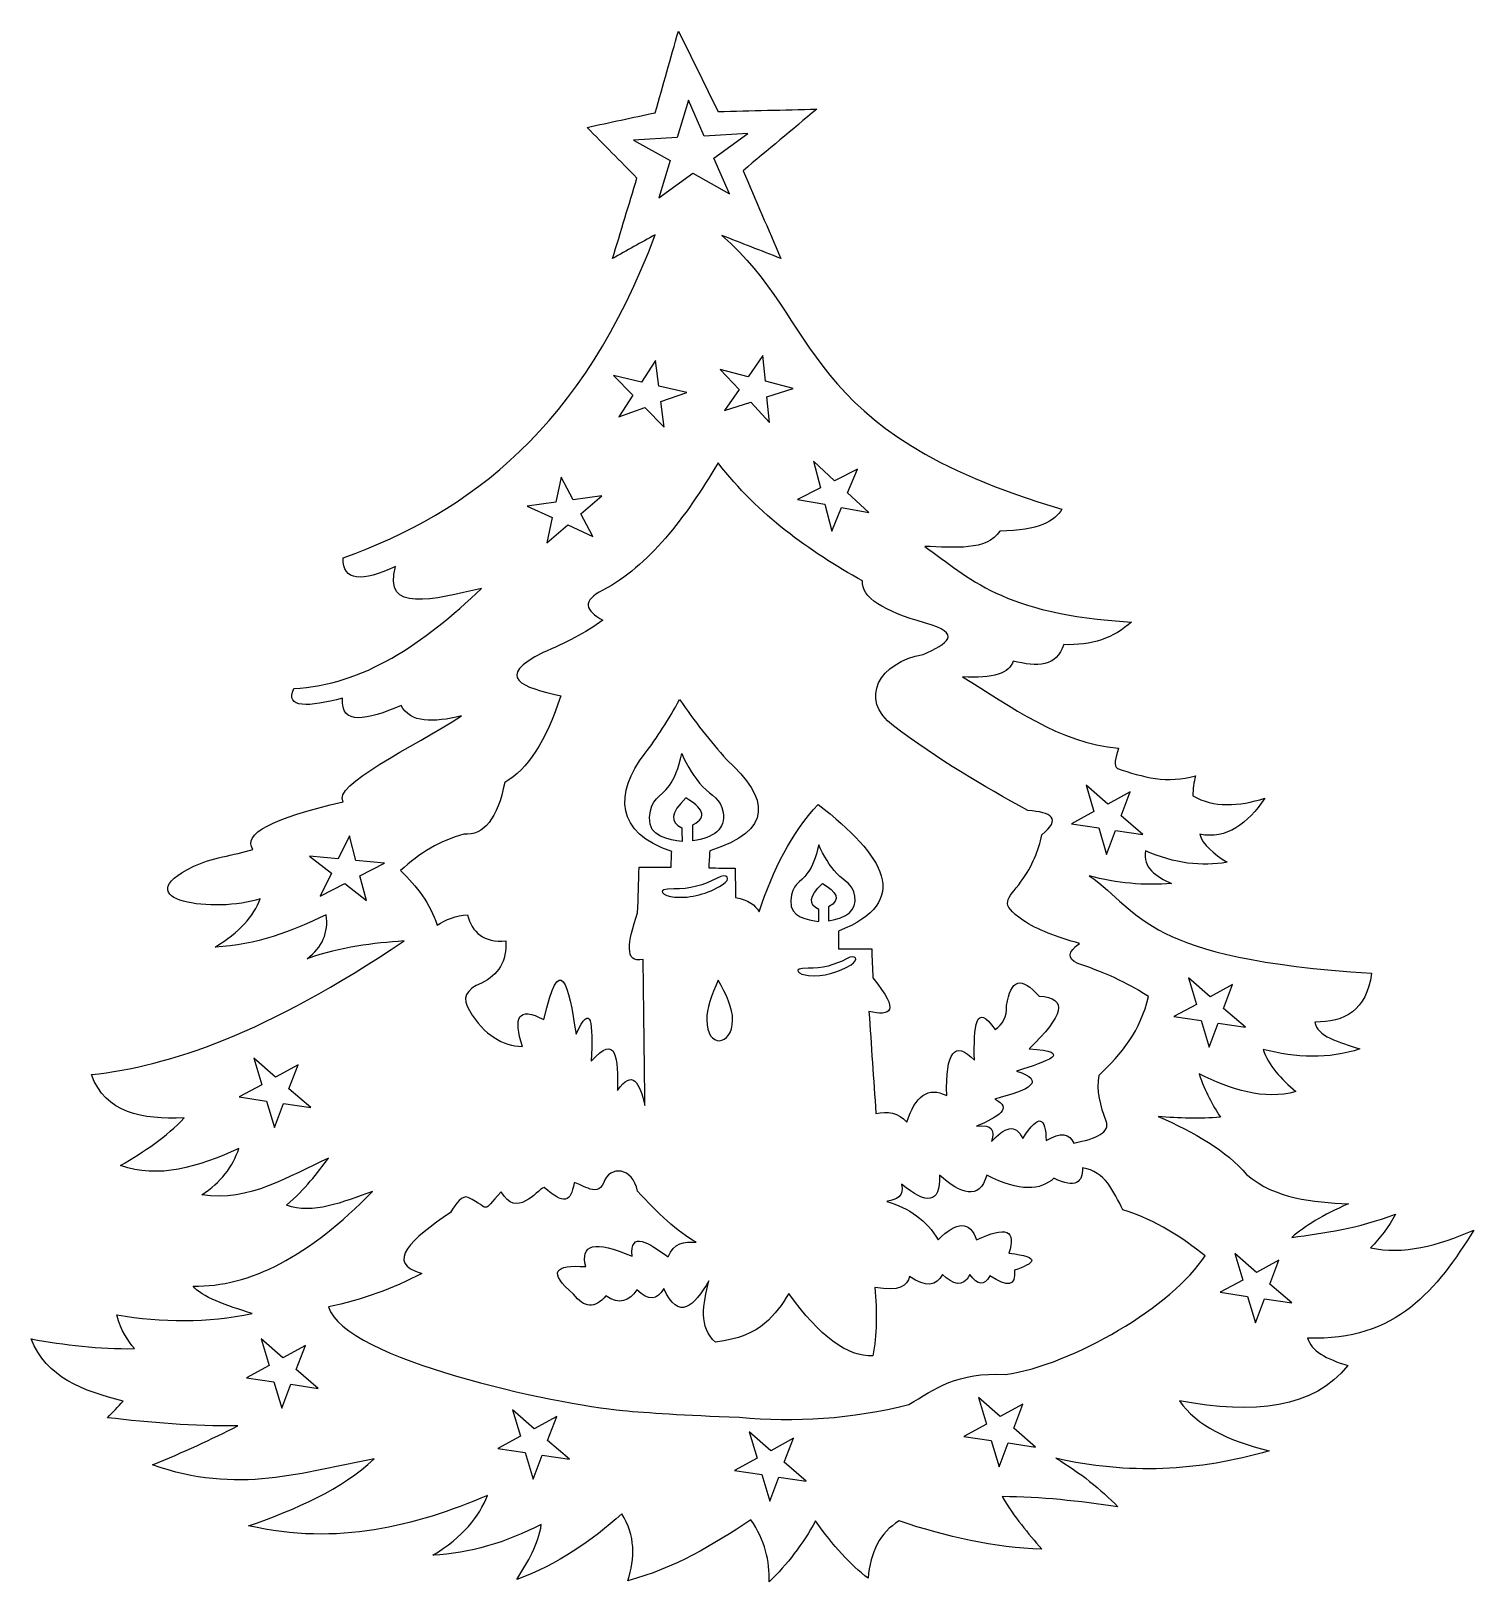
# Model space of a CAD drawing. Header units: centimetres. Extents: x -1 to 124, y -94 to 8.
# Drawn here: x 50.41 to 59.72, y -32.86 to -22.86 of the extents above; entities that cross this region are included whole.
import ezdxf

# ---------------------------------------------------------------- set-up
doc = ezdxf.new("R2010")
doc.units = ezdxf.units.CM
doc.header["$MEASUREMENT"] = 0
doc.layers.add('layer 1', color=7, linetype='Continuous')

msp = doc.modelspace()

# ---------------------------------------------------------------- linework, layer by layer
at = {"layer": 'layer 1', "color": 250}
for points, knots in [([(51.81791, -32.49379), (52.39391, -32.62403), (52.88811, -32.49668), (53.3594, -32.29717), (53.3594, -32.29717), (53.30321, -32.43477), (53.20288, -32.56584), (53.00549, -32.68254), (53.00549, -32.68254), (53.24446, -32.67335), (53.47697, -32.59966), (53.70545, -32.48592), (53.70545, -32.48592), (53.68767, -32.61081), (53.61873, -32.7255), (53.54816, -32.83984), (53.54816, -32.83984), (53.81132, -32.74176), (54.02935, -32.59162), (54.22452, -32.41514), (54.22452, -32.41514), (54.3141, -32.55637), (54.31023, -32.70121), (54.26385, -32.8477), (54.26385, -32.8477), (54.56094, -32.76831), (54.81352, -32.61772), (55.05819, -32.45446), (55.05819, -32.45446), (55.14897, -32.58816), (55.17948, -32.72186), (55.17616, -32.85556), (55.17616, -32.85556), (55.29097, -32.7422), (55.39156, -32.61226), (55.47502, -32.46232), (55.47502, -32.46232), (55.58773, -32.6244), (55.70046, -32.74307), (55.8132, -32.83197), (55.8132, -32.83197), (55.82793, -32.66408), (55.88921, -32.53608), (56.01375, -32.46232), (56.01375, -32.46232), (56.32048, -32.56379), (56.6272, -32.63586), (56.93393, -32.64322), (56.93393, -32.64322), (56.84507, -32.54136), (56.75659, -32.43854), (56.67832, -32.30503), (56.67832, -32.30503), (56.92736, -32.30613), (57.17641, -32.33414), (57.42547, -32.37188), (57.42547, -32.37188), (57.31347, -32.25735), (57.18341, -32.15088), (57.02437, -32.05729), (57.02437, -32.05729), (57.48582, -32.16556), (57.94445, -32.14232), (58.40069, -32.0101), (58.40069, -32.0101), (58.13692, -31.94526), (57.92954, -31.8466), (57.82264, -31.68765), (57.82264, -31.68765), (58.3032, -31.77794), (58.68957, -31.73631), (58.90797, -31.45957), (58.90797, -31.45957), (58.77099, -31.41895), (58.67005, -31.36521), (58.64843, -31.28262), (58.64843, -31.28262), (59.22259, -31.30749), (59.48549, -30.96271), (59.72197, -30.58659), (59.72197, -30.58659), (59.49027, -30.68657), (59.26416, -30.74752), (59.05347, -30.70062), (59.05347, -30.70062), (59.11769, -30.63902), (59.17143, -30.56691), (59.21469, -30.48435), (59.21469, -30.48435), (58.97042, -30.57701), (58.75856, -30.6049), (58.54619, -30.63378), (58.54619, -30.63378), (58.63008, -30.56168), (58.74411, -30.48959), (58.9119, -30.4175), (58.9119, -30.4175), (58.67843, -30.40552), (58.44631, -30.38891), (58.2552, -30.22874), (58.2552, -30.22874), (58.12413, -30.0747), (57.92096, -29.95674), (57.68501, -29.85517), (57.68501, -29.85517), (57.81869, -29.86466), (57.9524, -29.87056), (58.08611, -29.8591), (58.08611, -29.8591), (58.03644, -29.77926), (57.98759, -29.69656), (57.94847, -29.5799), (57.94847, -29.5799), (58.15688, -29.67931), (58.3653, -29.75173), (58.57372, -29.69394), (58.57372, -29.69394), (58.47645, -29.61232), (58.39585, -29.52514), (58.36137, -29.42261), (58.36137, -29.42261), (58.57445, -29.47484), (58.78401, -29.48668), (58.98662, -29.41868), (58.98662, -29.41868), (58.85128, -29.37599), (58.70827, -29.33632), (58.69562, -29.24565), (58.69562, -29.24565), (58.88635, -29.24632), (59.02792, -29.17163), (59.06133, -28.93106), (59.06133, -28.93106), (57.59081, -28.83472), (57.58319, -28.54632), (57.24064, -28.30188), (57.24064, -28.30188), (57.4176, -28.35155), (57.59457, -28.36569), (57.77152, -28.353), (57.77152, -28.353), (57.67102, -28.30619), (57.58274, -28.25275), (57.60242, -28.14065), (57.60242, -28.14065), (57.7903, -28.22405), (57.96486, -28.24373), (58.12936, -28.21537), (58.12936, -28.21537), (58.04377, -28.15916), (57.96988, -28.10116), (57.9524, -28.03449), (57.9524, -28.03449), (58.12796, -28.06891), (58.26036, -27.96676), (58.37317, -27.80247), (58.37317, -27.80247), (58.20247, -27.85442), (58.04321, -27.86552), (57.90915, -27.78675), (57.90915, -27.78675), (57.90851, -27.74348), (57.91506, -27.70023), (57.92488, -27.65698), (57.92488, -27.65698), (57.74725, -27.71014), (57.58341, -27.66686), (57.42154, -27.60979), (57.42154, -27.60979), (57.39462, -27.59605), (57.40907, -27.54099), (57.4294, -27.48002), (57.4294, -27.48002), (57.03946, -27.44375), (56.74016, -27.21233), (56.42272, -27.01993), (56.42272, -27.01993), (56.62037, -27.03028), (56.72918, -26.99621), (56.7491, -26.91769), (56.7491, -26.91769), (56.90255, -26.95672), (57.03195, -26.95569), (57.07549, -26.81152), (57.07549, -26.81152), (57.25603, -26.81962), (57.39942, -26.7677), (57.51198, -26.66602), (57.51198, -26.66602), (56.66709, -26.6145), (56.47254, -26.38274), (56.17891, -26.17841), (56.17891, -26.17841), (56.37066, -26.18378), (56.57938, -26.21036), (56.66259, -26.0801), (56.66259, -26.0801), (56.91725, -26.07525), (57.01828, -26.01662), (57.06369, -25.93853), (57.06369, -25.93853), (55.35063, -25.43694), (55.51723, -24.72505), (54.86943, -24.1729), (54.86943, -24.1729), (54.99657, -24.22271), (55.12372, -24.27252), (55.25087, -24.32233), (55.25087, -24.32233), (55.1696, -24.13357), (55.08833, -23.94482), (55.00706, -23.75607), (55.00706, -23.75607), (55.16566, -23.62368), (55.32427, -23.4913), (55.48288, -23.3589), (55.48288, -23.3589), (55.27053, -23.36415), (55.05819, -23.3694), (54.84584, -23.37463), (54.84584, -23.37463), (54.76063, -23.20161), (54.67543, -23.02858), (54.59023, -22.85556), (54.59023, -22.85556), (54.54041, -23.03121), (54.49061, -23.20685), (54.4408, -23.38249), (54.4408, -23.38249), (54.294, -23.41396), (54.14719, -23.44541), (54.00038, -23.47688), (54.00038, -23.47688), (54.10786, -23.58567), (54.21536, -23.69447), (54.32283, -23.80326), (54.32283, -23.80326), (54.27041, -23.97629), (54.21797, -24.14931), (54.16554, -24.32233), (54.16554, -24.32233), (54.25729, -24.27121), (54.34905, -24.22009), (54.4408, -24.16897), (54.4408, -24.16897), (53.97592, -25.40962), (53.24907, -25.95679), (52.42743, -26.25312), (52.42743, -26.25312), (52.42318, -26.40517), (52.54968, -26.40779), (52.76561, -26.30818), (52.76561, -26.30818), (52.67832, -26.61278), (53.01157, -26.51957), (53.32008, -26.44974), (53.32008, -26.44974), (52.94736, -26.80635), (52.55512, -27.0738), (52.10891, -27.09465), (52.10891, -27.09465), (52.04906, -27.2275), (52.20594, -27.21314), (52.4235, -27.15757), (52.4235, -27.15757), (52.40948, -27.33491), (52.57948, -27.29962), (52.80101, -27.20475), (52.80101, -27.20475), (52.86123, -27.31775), (53.00979, -27.31552), (53.19031, -27.27161), (53.19031, -27.27161), (52.88188, -27.46946), (52.35082, -27.72093), (52.42743, -27.82607), (52.42743, -27.82607), (51.95849, -27.931), (51.78115, -28.03309), (51.84544, -28.1328), (51.84544, -28.1328), (51.72335, -28.16926), (51.5707, -28.1883), (51.46457, -28.24019), (51.46457, -28.24019), (51.00104, -28.46688), (51.60625, -28.54541), (51.89263, -28.45131), (51.89263, -28.45131), (51.85134, -28.56244), (51.75794, -28.66649), (51.60164, -28.76197), (51.60164, -28.76197), (51.86508, -28.74843), (52.09578, -28.66129), (52.31732, -28.55355), (52.31732, -28.55355), (52.33601, -28.6695), (52.29177, -28.76257), (52.19542, -28.83669), (52.19542, -28.83669), (52.41697, -28.7593), (52.62011, -28.73704), (52.82067, -28.72265), (52.82067, -28.72265), (51.92537, -29.32293), (51.31049, -29.52909), (50.80337, -29.58384), (50.80337, -29.58384), (50.89519, -29.83485), (51.13069, -29.8746), (51.40109, -29.86303), (51.40109, -29.86303), (51.29108, -29.98502), (51.14423, -30.07936), (50.99212, -30.16976), (50.99212, -30.16976), (51.23395, -30.25773), (51.49216, -30.18167), (51.755, -30.05965), (51.755, -30.05965), (51.71437, -30.17893), (51.63964, -30.28117), (51.51512, -30.35851), (51.51512, -30.35851), (51.82205, -30.40782), (52.07899, -30.23704), (52.33305, -30.12257), (52.33305, -30.12257), (52.25827, -30.22175), (52.18422, -30.32084), (52.06172, -30.42536), (52.06172, -30.42536), (52.23095, -30.49014), (52.42525, -30.40432), (52.61618, -30.33885), (52.61618, -30.33885), (52.20971, -30.75576), (51.82474, -30.9549), (51.46007, -30.94836), (51.46007, -30.94836), (51.51103, -31.01775), (51.67444, -31.07179), (51.84151, -31.12532), (51.84151, -31.12532), (51.55052, -31.18455), (51.25952, -31.18374), (50.96852, -31.13319), (50.96852, -31.13319), (50.99483, -31.24248), (51.03814, -31.29515), (51.08044, -31.35112), (51.08044, -31.35112), (50.85239, -31.35374), (50.63148, -31.3276), (50.41387, -31.28839), (50.41387, -31.28839), (50.51214, -31.53872), (50.75202, -31.62384), (51.00791, -31.69029), (51.00791, -31.69029), (50.97457, -31.72558), (50.94125, -31.76087), (50.90792, -31.79616), (50.90792, -31.79616), (51.18317, -31.82945), (51.46143, -31.85219), (51.74713, -31.84887), (51.74713, -31.84887), (51.57833, -31.93521), (51.39678, -32.01944), (51.1966, -32.10055), (51.1966, -32.10055), (51.74354, -32.29685), (52.17512, -32.14707), (52.62798, -32.06122), (52.62798, -32.06122), (52.41782, -32.25896), (52.12759, -32.38508), (51.81791, -32.49379)], [0, 0, 0, 0, 0.0104167, 0.0104167, 0.0104167, 0.0104167, 0.0208333, 0.0208333, 0.0208333, 0.0208333, 0.03125, 0.03125, 0.03125, 0.03125, 0.0416667, 0.0416667, 0.0416667, 0.0416667, 0.0520833, 0.0520833, 0.0520833, 0.0520833, 0.0625, 0.0625, 0.0625, 0.0625, 0.0729167, 0.0729167, 0.0729167, 0.0729167, 0.0833333, 0.0833333, 0.0833333, 0.0833333, 0.09375, 0.09375, 0.09375, 0.09375, 0.1041667, 0.1041667, 0.1041667, 0.1041667, 0.1145833, 0.1145833, 0.1145833, 0.1145833, 0.125, 0.125, 0.125, 0.125, 0.1354167, 0.1354167, 0.1354167, 0.1354167, 0.1458333, 0.1458333, 0.1458333, 0.1458333, 0.15625, 0.15625, 0.15625, 0.15625, 0.1666667, 0.1666667, 0.1666667, 0.1666667, 0.1770833, 0.1770833, 0.1770833, 0.1770833, 0.1875, 0.1875, 0.1875, 0.1875, 0.1979167, 0.1979167, 0.1979167, 0.1979167, 0.2083333, 0.2083333, 0.2083333, 0.2083333, 0.21875, 0.21875, 0.21875, 0.21875, 0.2291667, 0.2291667, 0.2291667, 0.2291667, 0.2395833, 0.2395833, 0.2395833, 0.2395833, 0.25, 0.25, 0.25, 0.25, 0.2604167, 0.2604167, 0.2604167, 0.2604167, 0.2708333, 0.2708333, 0.2708333, 0.2708333, 0.28125, 0.28125, 0.28125, 0.28125, 0.2916667, 0.2916667, 0.2916667, 0.2916667, 0.3020833, 0.3020833, 0.3020833, 0.3020833, 0.3125, 0.3125, 0.3125, 0.3125, 0.3229167, 0.3229167, 0.3229167, 0.3229167, 0.3333333, 0.3333333, 0.3333333, 0.3333333, 0.34375, 0.34375, 0.34375, 0.34375, 0.3541667, 0.3541667, 0.3541667, 0.3541667, 0.3645833, 0.3645833, 0.3645833, 0.3645833, 0.375, 0.375, 0.375, 0.375, 0.3854167, 0.3854167, 0.3854167, 0.3854167, 0.3958333, 0.3958333, 0.3958333, 0.3958333, 0.40625, 0.40625, 0.40625, 0.40625, 0.4166667, 0.4166667, 0.4166667, 0.4166667, 0.4270833, 0.4270833, 0.4270833, 0.4270833, 0.4375, 0.4375, 0.4375, 0.4375, 0.4479167, 0.4479167, 0.4479167, 0.4479167, 0.4583333, 0.4583333, 0.4583333, 0.4583333, 0.46875, 0.46875, 0.46875, 0.46875, 0.4791667, 0.4791667, 0.4791667, 0.4791667, 0.4895833, 0.4895833, 0.4895833, 0.4895833, 0.5, 0.5, 0.5, 0.5, 0.5104167, 0.5104167, 0.5104167, 0.5104167, 0.5208333, 0.5208333, 0.5208333, 0.5208333, 0.53125, 0.53125, 0.53125, 0.53125, 0.5416667, 0.5416667, 0.5416667, 0.5416667, 0.5520833, 0.5520833, 0.5520833, 0.5520833, 0.5625, 0.5625, 0.5625, 0.5625, 0.5729167, 0.5729167, 0.5729167, 0.5729167, 0.5833333, 0.5833333, 0.5833333, 0.5833333, 0.59375, 0.59375, 0.59375, 0.59375, 0.6041667, 0.6041667, 0.6041667, 0.6041667, 0.6145833, 0.6145833, 0.6145833, 0.6145833, 0.625, 0.625, 0.625, 0.625, 0.6354167, 0.6354167, 0.6354167, 0.6354167, 0.6458333, 0.6458333, 0.6458333, 0.6458333, 0.65625, 0.65625, 0.65625, 0.65625, 0.6666667, 0.6666667, 0.6666667, 0.6666667, 0.6770833, 0.6770833, 0.6770833, 0.6770833, 0.6875, 0.6875, 0.6875, 0.6875, 0.6979167, 0.6979167, 0.6979167, 0.6979167, 0.7083333, 0.7083333, 0.7083333, 0.7083333, 0.71875, 0.71875, 0.71875, 0.71875, 0.7291667, 0.7291667, 0.7291667, 0.7291667, 0.7395833, 0.7395833, 0.7395833, 0.7395833, 0.75, 0.75, 0.75, 0.75, 0.7604167, 0.7604167, 0.7604167, 0.7604167, 0.7708333, 0.7708333, 0.7708333, 0.7708333, 0.78125, 0.78125, 0.78125, 0.78125, 0.7916667, 0.7916667, 0.7916667, 0.7916667, 0.8020833, 0.8020833, 0.8020833, 0.8020833, 0.8125, 0.8125, 0.8125, 0.8125, 0.8229167, 0.8229167, 0.8229167, 0.8229167, 0.8333333, 0.8333333, 0.8333333, 0.8333333, 0.84375, 0.84375, 0.84375, 0.84375, 0.8541667, 0.8541667, 0.8541667, 0.8541667, 0.8645833, 0.8645833, 0.8645833, 0.8645833, 0.875, 0.875, 0.875, 0.875, 0.8854167, 0.8854167, 0.8854167, 0.8854167, 0.8958333, 0.8958333, 0.8958333, 0.8958333, 0.90625, 0.90625, 0.90625, 0.90625, 0.9166667, 0.9166667, 0.9166667, 0.9166667, 0.9270833, 0.9270833, 0.9270833, 0.9270833, 0.9375, 0.9375, 0.9375, 0.9375, 0.9479167, 0.9479167, 0.9479167, 0.9479167, 0.9583333, 0.9583333, 0.9583333, 0.9583333, 0.96875, 0.96875, 0.96875, 0.96875, 0.9791667, 0.9791667, 0.9791667, 0.9791667, 1, 1, 1, 1]), ([(54.68266, -23.77228), (54.68266, -23.77228), (54.46279, -23.93183), (54.46279, -23.93183), (54.46279, -23.93183), (54.46279, -23.93183), (54.53685, -23.69098), (54.53685, -23.69098), (54.53685, -23.69098), (54.53685, -23.69098), (54.29924, -23.55904), (54.29924, -23.55904), (54.29924, -23.55904), (54.29924, -23.55904), (54.58205, -23.54294), (54.58205, -23.54294), (54.58205, -23.54294), (54.58205, -23.54294), (54.65507, -23.30185), (54.65507, -23.30185), (54.65507, -23.30185), (54.65507, -23.30185), (54.75578, -23.53275), (54.75578, -23.53275), (54.75578, -23.53275), (54.75578, -23.53275), (55.03853, -23.51568), (55.03853, -23.51568), (55.03853, -23.51568), (55.03853, -23.51568), (54.81797, -23.67448), (54.81797, -23.67448), (54.81797, -23.67448), (54.81797, -23.67448), (54.91968, -23.90503), (54.91968, -23.90503), (54.91968, -23.90503), (54.91968, -23.90503), (54.68266, -23.77228), (54.68266, -23.77228)], [0, 0, 0, 0, 0.0909091, 0.0909091, 0.0909091, 0.0909091, 0.1818182, 0.1818182, 0.1818182, 0.1818182, 0.2727273, 0.2727273, 0.2727273, 0.2727273, 0.3636364, 0.3636364, 0.3636364, 0.3636364, 0.4545455, 0.4545455, 0.4545455, 0.4545455, 0.5454545, 0.5454545, 0.5454545, 0.5454545, 0.6363636, 0.6363636, 0.6363636, 0.6363636, 0.7272727, 0.7272727, 0.7272727, 0.7272727, 0.8181818, 0.8181818, 0.8181818, 0.8181818, 1, 1, 1, 1]), ([(54.49812, -25.40932), (54.49812, -25.40932), (54.37304, -25.28218), (54.37304, -25.28218), (54.37304, -25.28218), (54.37304, -25.28218), (54.20518, -25.34245), (54.20518, -25.34245), (54.20518, -25.34245), (54.20518, -25.34245), (54.29602, -25.2042), (54.29602, -25.2042), (54.29602, -25.2042), (54.29602, -25.2042), (54.17042, -25.07747), (54.17042, -25.07747), (54.17042, -25.07747), (54.17042, -25.07747), (54.35165, -25.11916), (54.35165, -25.11916), (54.35165, -25.11916), (54.35165, -25.11916), (54.44188, -24.98057), (54.44188, -24.98057), (54.44188, -24.98057), (54.44188, -24.98057), (54.46304, -25.14458), (54.46304, -25.14458), (54.46304, -25.14458), (54.46304, -25.14458), (54.64441, -25.18566), (54.64441, -25.18566), (54.64441, -25.18566), (54.64441, -25.18566), (54.47626, -25.24533), (54.47626, -25.24533), (54.47626, -25.24533), (54.47626, -25.24533), (54.49812, -25.40932), (54.49812, -25.40932)], [0, 0, 0, 0, 0.0909091, 0.0909091, 0.0909091, 0.0909091, 0.1818182, 0.1818182, 0.1818182, 0.1818182, 0.2727273, 0.2727273, 0.2727273, 0.2727273, 0.3636364, 0.3636364, 0.3636364, 0.3636364, 0.4545455, 0.4545455, 0.4545455, 0.4545455, 0.5454545, 0.5454545, 0.5454545, 0.5454545, 0.6363636, 0.6363636, 0.6363636, 0.6363636, 0.7272727, 0.7272727, 0.7272727, 0.7272727, 0.8181818, 0.8181818, 0.8181818, 0.8181818, 1, 1, 1, 1]), ([(55.1776, -25.37902), (55.1776, -25.37902), (55.0565, -25.2481), (55.0565, -25.2481), (55.0565, -25.2481), (55.0565, -25.2481), (54.88687, -25.30316), (54.88687, -25.30316), (54.88687, -25.30316), (54.88687, -25.30316), (54.98193, -25.16777), (54.98193, -25.16777), (54.98193, -25.16777), (54.98193, -25.16777), (54.8603, -25.03723), (54.8603, -25.03723), (54.8603, -25.03723), (54.8603, -25.03723), (55.04016, -25.08449), (55.04016, -25.08449), (55.04016, -25.08449), (55.04016, -25.08449), (55.13462, -24.94874), (55.13462, -24.94874), (55.13462, -24.94874), (55.13462, -24.94874), (55.15071, -25.11334), (55.15071, -25.11334), (55.15071, -25.11334), (55.15071, -25.11334), (55.33073, -25.15998), (55.33073, -25.15998), (55.33073, -25.15998), (55.33073, -25.15998), (55.16082, -25.21445), (55.16082, -25.21445), (55.16082, -25.21445), (55.16082, -25.21445), (55.1776, -25.37902), (55.1776, -25.37902)], [0, 0, 0, 0, 0.0909091, 0.0909091, 0.0909091, 0.0909091, 0.1818182, 0.1818182, 0.1818182, 0.1818182, 0.2727273, 0.2727273, 0.2727273, 0.2727273, 0.3636364, 0.3636364, 0.3636364, 0.3636364, 0.4545455, 0.4545455, 0.4545455, 0.4545455, 0.5454545, 0.5454545, 0.5454545, 0.5454545, 0.6363636, 0.6363636, 0.6363636, 0.6363636, 0.7272727, 0.7272727, 0.7272727, 0.7272727, 0.8181818, 0.8181818, 0.8181818, 0.8181818, 1, 1, 1, 1]), ([(54.36235, -28.84166), (54.36622, -29.15591), (54.37009, -29.47015), (54.37395, -29.78439), (54.37395, -29.78439), (54.34014, -29.63623), (54.29364, -29.54626), (54.197, -29.68608), (54.197, -29.68608), (54.20115, -29.48325), (54.19214, -29.31085), (54.0279, -29.49732), (54.0279, -29.49732), (54.03979, -29.25252), (54.02766, -29.10849), (53.92959, -29.3243), (53.92959, -29.3243), (53.88176, -29.00154), (53.82675, -28.7759), (53.72118, -29.22992), (53.72118, -29.22992), (53.55588, -29.14039), (53.52405, -29.21539), (53.58355, -29.40294), (53.58355, -29.40294), (53.4548, -29.39913), (53.33881, -29.33161), (53.24143, -29.17094), (53.24143, -29.17094), (53.19184, -29.09365), (53.21806, -29.03467), (53.32008, -28.99398), (53.32008, -28.99398), (53.43002, -28.94276), (53.48246, -28.85232), (53.47737, -28.72265), (53.47737, -28.72265), (53.3337, -28.73295), (53.25831, -28.66874), (53.22963, -28.55355), (53.22963, -28.55355), (53.15477, -28.55721), (53.0922, -28.58538), (53.03301, -28.62041), (53.03301, -28.62041), (52.99092, -28.48218), (52.90274, -28.37083), (52.79786, -28.26919), (52.79786, -28.26919), (52.91819, -28.15426), (53.05426, -28.07603), (53.20604, -28.03449), (53.20604, -28.03449), (53.33581, -28.04366), (53.42365, -27.93225), (53.46951, -27.70023), (53.46951, -27.70023), (53.61632, -27.61896), (53.73691, -27.43283), (53.83128, -27.14183), (53.83128, -27.14183), (53.58009, -27.08824), (53.39997, -27.02151), (53.71725, -26.86264), (53.71725, -26.86264), (53.86045, -26.80301), (53.99088, -26.73484), (54.10262, -26.65422), (54.10262, -26.65422), (53.98838, -26.59235), (53.96475, -26.52863), (54.10262, -26.46154), (54.10262, -26.46154), (54.39889, -26.30285), (54.63352, -25.99775), (54.84584, -25.63967), (54.84584, -25.63967), (55.10798, -25.97833), (55.43177, -26.20909), (55.77784, -26.40081), (55.77784, -26.40081), (55.7663, -26.50771), (55.91668, -26.59594), (56.17779, -26.67137), (56.17779, -26.67137), (56.43113, -26.73935), (56.32523, -26.8073), (56.16798, -26.87526), (56.16798, -26.87526), (55.88947, -26.92417), (55.74652, -27.16095), (55.9775, -27.33616), (55.9775, -27.33616), (56.26615, -27.55519), (56.55483, -27.7208), (56.84348, -27.88112), (56.84348, -27.88112), (56.99753, -27.89226), (57.06309, -27.9329), (56.93393, -28.03842), (56.93393, -28.03842), (56.91367, -28.13829), (56.8748, -28.23816), (56.80124, -28.33801), (56.80124, -28.33801), (56.71184, -28.45943), (56.65444, -28.4784), (56.81222, -28.58848), (56.81222, -28.58848), (56.90246, -28.65144), (57.03247, -28.69805), (57.17773, -28.73838), (57.17773, -28.73838), (57.1004, -28.79213), (57.09647, -28.83539), (57.16593, -28.86815), (57.16593, -28.86815), (57.3838, -28.93893), (57.5095, -29.00972), (57.62209, -29.08049), (57.62209, -29.08049), (57.57203, -29.29946), (57.44812, -29.45281), (57.30356, -29.58777), (57.30356, -29.58777), (57.28556, -29.68675), (57.31361, -29.78571), (57.34821, -29.88466), (57.34821, -29.88466), (57.37924, -29.95532), (57.2877, -29.99712), (57.1404, -30.02582), (57.1404, -30.02582), (57.1128, -29.96421), (57.05758, -29.95146), (56.96199, -30.01013), (56.96199, -30.01013), (56.95906, -29.86102), (56.91854, -29.82656), (56.81104, -29.9964), (56.81104, -29.9964), (56.76433, -29.8941), (56.69244, -29.92481), (56.6091, -30.01601), (56.6091, -30.01601), (56.63199, -29.94608), (56.61566, -29.90228), (56.51303, -29.91602), (56.51303, -29.91602), (56.65607, -29.85787), (56.74952, -29.79972), (56.63067, -29.74154), (56.63067, -29.74154), (56.86316, -29.68371), (56.96291, -29.62426), (56.77183, -29.56117), (56.77183, -29.56117), (56.96918, -29.49895), (57.15103, -29.43807), (56.85221, -29.41806), (56.85221, -29.41806), (57.07383, -29.20624), (57.10831, -29.08682), (56.9169, -29.07888), (56.9169, -29.07888), (56.8026, -28.94772), (56.73257, -28.9676), (56.70713, -29.13966), (56.70713, -29.13966), (56.70843, -29.21154), (56.68361, -29.26252), (56.63263, -29.29258), (56.63263, -29.29258), (56.50619, -29.10929), (56.49456, -29.27501), (56.49931, -29.49059), (56.49931, -29.49059), (56.37189, -29.36055), (56.31241, -29.43701), (56.32091, -29.71997), (56.32091, -29.71997), (56.20025, -29.65821), (56.11679, -29.72226), (56.06408, -29.89054), (56.06408, -29.89054), (56.0092, -29.82813), (55.93992, -29.81963), (55.8641, -29.83564), (55.8641, -29.83564), (55.86406, -29.83505), (55.86402, -29.83446), (55.86399, -29.83386), (55.86399, -29.83386), (55.84899, -29.61488), (55.83401, -29.39589), (55.81902, -29.17691), (55.81902, -29.17691), (55.95723, -29.2071), (56.02561, -29.18233), (55.8445, -28.96125), (55.8445, -28.96125), (55.84189, -28.89851), (55.83927, -28.83578), (55.83666, -28.77304), (55.83666, -28.77304), (55.76543, -28.77304), (55.69419, -28.77304), (55.62296, -28.77304), (55.62296, -28.77304), (55.62296, -28.73514), (55.62296, -28.69724), (55.62296, -28.65933), (55.62296, -28.65933), (56.10571, -28.46744), (55.91905, -28.17513), (55.49161, -27.84179), (55.49161, -27.84179), (55.31896, -28.02661), (55.20004, -28.26517), (55.11127, -28.53386), (55.11127, -28.53386), (55.08546, -28.49172), (55.04169, -28.45774), (54.95834, -28.44172), (54.95834, -28.44172), (54.9577, -28.37898), (54.95705, -28.31624), (54.95638, -28.25351), (54.95638, -28.25351), (54.89953, -28.25286), (54.84268, -28.25221), (54.78582, -28.25154), (54.78582, -28.25154), (54.78778, -28.21495), (54.78974, -28.17836), (54.7917, -28.14176), (54.7917, -28.14176), (55.20633, -28.01158), (55.17705, -27.80405), (54.90149, -27.5536), (54.90149, -27.5536), (54.79513, -27.43434), (54.69353, -27.3056), (54.59761, -27.16542), (54.59761, -27.16542), (54.52647, -27.29891), (54.45171, -27.41252), (54.37449, -27.51266), (54.37449, -27.51266), (54.17304, -27.77408), (54.18668, -28.02643), (54.54663, -28.14568), (54.54663, -28.14568), (54.54533, -28.17966), (54.54403, -28.21365), (54.54272, -28.24762), (54.54272, -28.24762), (54.4741, -28.24762), (54.40548, -28.24762), (54.33686, -28.24762), (54.33686, -28.24762), (54.3336, -28.34565), (54.33033, -28.44368), (54.32706, -28.5417), (54.32706, -28.5417), (54.26227, -28.72887), (54.2387, -28.86911), (54.36235, -28.84166)], [0, 0, 0, 0, 0.0147059, 0.0147059, 0.0147059, 0.0147059, 0.0294118, 0.0294118, 0.0294118, 0.0294118, 0.0441176, 0.0441176, 0.0441176, 0.0441176, 0.0588235, 0.0588235, 0.0588235, 0.0588235, 0.0735294, 0.0735294, 0.0735294, 0.0735294, 0.0882353, 0.0882353, 0.0882353, 0.0882353, 0.1029412, 0.1029412, 0.1029412, 0.1029412, 0.1176471, 0.1176471, 0.1176471, 0.1176471, 0.1323529, 0.1323529, 0.1323529, 0.1323529, 0.1470588, 0.1470588, 0.1470588, 0.1470588, 0.1617647, 0.1617647, 0.1617647, 0.1617647, 0.1764706, 0.1764706, 0.1764706, 0.1764706, 0.1911765, 0.1911765, 0.1911765, 0.1911765, 0.2058824, 0.2058824, 0.2058824, 0.2058824, 0.2205882, 0.2205882, 0.2205882, 0.2205882, 0.2352941, 0.2352941, 0.2352941, 0.2352941, 0.25, 0.25, 0.25, 0.25, 0.2647059, 0.2647059, 0.2647059, 0.2647059, 0.2794118, 0.2794118, 0.2794118, 0.2794118, 0.2941176, 0.2941176, 0.2941176, 0.2941176, 0.3088235, 0.3088235, 0.3088235, 0.3088235, 0.3235294, 0.3235294, 0.3235294, 0.3235294, 0.3382353, 0.3382353, 0.3382353, 0.3382353, 0.3529412, 0.3529412, 0.3529412, 0.3529412, 0.3676471, 0.3676471, 0.3676471, 0.3676471, 0.3823529, 0.3823529, 0.3823529, 0.3823529, 0.3970588, 0.3970588, 0.3970588, 0.3970588, 0.4117647, 0.4117647, 0.4117647, 0.4117647, 0.4264706, 0.4264706, 0.4264706, 0.4264706, 0.4411765, 0.4411765, 0.4411765, 0.4411765, 0.4558824, 0.4558824, 0.4558824, 0.4558824, 0.4705882, 0.4705882, 0.4705882, 0.4705882, 0.4852941, 0.4852941, 0.4852941, 0.4852941, 0.5, 0.5, 0.5, 0.5, 0.5147059, 0.5147059, 0.5147059, 0.5147059, 0.5294118, 0.5294118, 0.5294118, 0.5294118, 0.5441176, 0.5441176, 0.5441176, 0.5441176, 0.5588235, 0.5588235, 0.5588235, 0.5588235, 0.5735294, 0.5735294, 0.5735294, 0.5735294, 0.5882353, 0.5882353, 0.5882353, 0.5882353, 0.6029412, 0.6029412, 0.6029412, 0.6029412, 0.6176471, 0.6176471, 0.6176471, 0.6176471, 0.6323529, 0.6323529, 0.6323529, 0.6323529, 0.6470588, 0.6470588, 0.6470588, 0.6470588, 0.6617647, 0.6617647, 0.6617647, 0.6617647, 0.6764706, 0.6764706, 0.6764706, 0.6764706, 0.6911765, 0.6911765, 0.6911765, 0.6911765, 0.7058824, 0.7058824, 0.7058824, 0.7058824, 0.7205882, 0.7205882, 0.7205882, 0.7205882, 0.7352941, 0.7352941, 0.7352941, 0.7352941, 0.75, 0.75, 0.75, 0.75, 0.7647059, 0.7647059, 0.7647059, 0.7647059, 0.7794118, 0.7794118, 0.7794118, 0.7794118, 0.7941176, 0.7941176, 0.7941176, 0.7941176, 0.8088235, 0.8088235, 0.8088235, 0.8088235, 0.8235294, 0.8235294, 0.8235294, 0.8235294, 0.8382353, 0.8382353, 0.8382353, 0.8382353, 0.8529412, 0.8529412, 0.8529412, 0.8529412, 0.8676471, 0.8676471, 0.8676471, 0.8676471, 0.8823529, 0.8823529, 0.8823529, 0.8823529, 0.8970588, 0.8970588, 0.8970588, 0.8970588, 0.9117647, 0.9117647, 0.9117647, 0.9117647, 0.9264706, 0.9264706, 0.9264706, 0.9264706, 0.9411765, 0.9411765, 0.9411765, 0.9411765, 0.9558824, 0.9558824, 0.9558824, 0.9558824, 0.9705882, 0.9705882, 0.9705882, 0.9705882, 1, 1, 1, 1]), ([(55.57948, -26.07989), (55.57948, -26.07989), (55.53475, -25.90724), (55.53475, -25.90724), (55.53475, -25.90724), (55.53475, -25.90724), (55.35926, -25.87548), (55.35926, -25.87548), (55.35926, -25.87548), (55.35926, -25.87548), (55.50707, -25.80119), (55.50707, -25.80119), (55.50707, -25.80119), (55.50707, -25.80119), (55.46168, -25.62863), (55.46168, -25.62863), (55.46168, -25.62863), (55.46168, -25.62863), (55.59777, -25.75537), (55.59777, -25.75537), (55.59777, -25.75537), (55.59777, -25.75537), (55.74522, -25.68049), (55.74522, -25.68049), (55.74522, -25.68049), (55.74522, -25.68049), (55.68151, -25.8331), (55.68151, -25.8331), (55.68151, -25.8331), (55.68151, -25.8331), (55.81803, -25.95938), (55.81803, -25.95938), (55.81803, -25.95938), (55.81803, -25.95938), (55.64257, -25.92696), (55.64257, -25.92696), (55.64257, -25.92696), (55.64257, -25.92696), (55.57948, -26.07989), (55.57948, -26.07989)], [0, 0, 0, 0, 0.0909091, 0.0909091, 0.0909091, 0.0909091, 0.1818182, 0.1818182, 0.1818182, 0.1818182, 0.2727273, 0.2727273, 0.2727273, 0.2727273, 0.3636364, 0.3636364, 0.3636364, 0.3636364, 0.4545455, 0.4545455, 0.4545455, 0.4545455, 0.5454545, 0.5454545, 0.5454545, 0.5454545, 0.6363636, 0.6363636, 0.6363636, 0.6363636, 0.7272727, 0.7272727, 0.7272727, 0.7272727, 0.8181818, 0.8181818, 0.8181818, 0.8181818, 1, 1, 1, 1]), ([(54.03812, -26.11389), (54.03812, -26.11389), (53.87627, -26.03899), (53.87627, -26.03899), (53.87627, -26.03899), (53.87627, -26.03899), (53.74042, -26.15455), (53.74042, -26.15455), (53.74042, -26.15455), (53.74042, -26.15455), (53.7767, -25.99315), (53.7767, -25.99315), (53.7767, -25.99315), (53.7767, -25.99315), (53.6145, -25.91882), (53.6145, -25.91882), (53.6145, -25.91882), (53.6145, -25.91882), (53.7988, -25.89396), (53.7988, -25.89396), (53.7988, -25.89396), (53.7988, -25.89396), (53.8344, -25.73246), (53.8344, -25.73246), (53.8344, -25.73246), (53.8344, -25.73246), (53.91201, -25.8785), (53.91201, -25.8785), (53.91201, -25.8785), (53.91201, -25.8785), (54.09622, -25.85303), (54.09622, -25.85303), (54.09622, -25.85303), (54.09622, -25.85303), (53.95988, -25.96813), (53.95988, -25.96813), (53.95988, -25.96813), (53.95988, -25.96813), (54.03812, -26.11389), (54.03812, -26.11389)], [0, 0, 0, 0, 0.0909091, 0.0909091, 0.0909091, 0.0909091, 0.1818182, 0.1818182, 0.1818182, 0.1818182, 0.2727273, 0.2727273, 0.2727273, 0.2727273, 0.3636364, 0.3636364, 0.3636364, 0.3636364, 0.4545455, 0.4545455, 0.4545455, 0.4545455, 0.5454545, 0.5454545, 0.5454545, 0.5454545, 0.6363636, 0.6363636, 0.6363636, 0.6363636, 0.7272727, 0.7272727, 0.7272727, 0.7272727, 0.8181818, 0.8181818, 0.8181818, 0.8181818, 1, 1, 1, 1]), ([(54.61331, -28.08144), (54.61395, -28.05269), (54.61166, -28.02097), (54.61232, -27.9922), (54.61232, -27.9922), (54.53438, -27.95616), (54.53693, -27.89987), (54.63878, -27.80062), (54.63878, -27.80062), (54.73966, -27.86148), (54.78648, -27.92024), (54.68388, -27.97315), (54.68388, -27.97315), (54.68388, -28.00779), (54.68388, -28.04243), (54.68388, -28.07706), (54.68388, -28.07706), (54.81739, -28.05541), (54.89641, -28.00242), (54.87768, -27.89331), (54.87768, -27.89331), (54.86146, -27.7986), (54.80597, -27.79132), (54.74592, -27.7271), (54.74592, -27.7271), (54.6928, -27.67032), (54.64904, -27.59733), (54.61133, -27.51439), (54.61133, -27.51439), (54.5915, -27.61019), (54.56414, -27.67588), (54.53151, -27.72043), (54.53151, -27.72043), (54.46908, -27.80568), (54.41333, -27.79736), (54.40447, -27.92712), (54.40447, -27.92712), (54.39581, -28.054), (54.53025, -28.0685), (54.61331, -28.08144)], [0, 0, 0, 0, 0.0909091, 0.0909091, 0.0909091, 0.0909091, 0.1818182, 0.1818182, 0.1818182, 0.1818182, 0.2727273, 0.2727273, 0.2727273, 0.2727273, 0.3636364, 0.3636364, 0.3636364, 0.3636364, 0.4545455, 0.4545455, 0.4545455, 0.4545455, 0.5454545, 0.5454545, 0.5454545, 0.5454545, 0.6363636, 0.6363636, 0.6363636, 0.6363636, 0.7272727, 0.7272727, 0.7272727, 0.7272727, 0.8181818, 0.8181818, 0.8181818, 0.8181818, 1, 1, 1, 1]), ([(57.27057, -27.88868), (57.27057, -27.88868), (57.21954, -27.71771), (57.21954, -27.71771), (57.21954, -27.71771), (57.21954, -27.71771), (57.35972, -27.83991), (57.35972, -27.83991), (57.35972, -27.83991), (57.35972, -27.83991), (57.50462, -27.76022), (57.50462, -27.76022), (57.50462, -27.76022), (57.50462, -27.76022), (57.44596, -27.91485), (57.44596, -27.91485), (57.44596, -27.91485), (57.44596, -27.91485), (57.58657, -28.03657), (57.58657, -28.03657), (57.58657, -28.03657), (57.58657, -28.03657), (57.41014, -28.00993), (57.41014, -28.00993), (57.41014, -28.00993), (57.41014, -28.00993), (57.35211, -28.16485), (57.35211, -28.16485), (57.35211, -28.16485), (57.35211, -28.16485), (57.30173, -27.99377), (57.30173, -27.99377), (57.30173, -27.99377), (57.30173, -27.99377), (57.12528, -27.96779), (57.12528, -27.96779), (57.12528, -27.96779), (57.12528, -27.96779), (57.27057, -27.88868), (57.27057, -27.88868)], [0, 0, 0, 0, 0.0909091, 0.0909091, 0.0909091, 0.0909091, 0.1818182, 0.1818182, 0.1818182, 0.1818182, 0.2727273, 0.2727273, 0.2727273, 0.2727273, 0.3636364, 0.3636364, 0.3636364, 0.3636364, 0.4545455, 0.4545455, 0.4545455, 0.4545455, 0.5454545, 0.5454545, 0.5454545, 0.5454545, 0.6363636, 0.6363636, 0.6363636, 0.6363636, 0.7272727, 0.7272727, 0.7272727, 0.7272727, 0.8181818, 0.8181818, 0.8181818, 0.8181818, 1, 1, 1, 1]), ([(52.69504, -28.221), (52.69504, -28.221), (52.53601, -28.3019), (52.53601, -28.3019), (52.53601, -28.3019), (52.53601, -28.3019), (52.57885, -28.46168), (52.57885, -28.46168), (52.57885, -28.46168), (52.57885, -28.46168), (52.43841, -28.35176), (52.43841, -28.35176), (52.43841, -28.35176), (52.43841, -28.35176), (52.27974, -28.4332), (52.27974, -28.4332), (52.27974, -28.4332), (52.27974, -28.4332), (52.35197, -28.28437), (52.35197, -28.28437), (52.35197, -28.28437), (52.35197, -28.28437), (52.21105, -28.17493), (52.21105, -28.17493), (52.21105, -28.17493), (52.21105, -28.17493), (52.39615, -28.19286), (52.39615, -28.19286), (52.39615, -28.19286), (52.39615, -28.19286), (52.46772, -28.04378), (52.46772, -28.04378), (52.46772, -28.04378), (52.46772, -28.04378), (52.50989, -28.20369), (52.50989, -28.20369), (52.50989, -28.20369), (52.50989, -28.20369), (52.69504, -28.221), (52.69504, -28.221)], [0, 0, 0, 0, 0.0909091, 0.0909091, 0.0909091, 0.0909091, 0.1818182, 0.1818182, 0.1818182, 0.1818182, 0.2727273, 0.2727273, 0.2727273, 0.2727273, 0.3636364, 0.3636364, 0.3636364, 0.3636364, 0.4545455, 0.4545455, 0.4545455, 0.4545455, 0.5454545, 0.5454545, 0.5454545, 0.5454545, 0.6363636, 0.6363636, 0.6363636, 0.6363636, 0.7272727, 0.7272727, 0.7272727, 0.7272727, 0.8181818, 0.8181818, 0.8181818, 0.8181818, 1, 1, 1, 1]), ([(55.49652, -28.59681), (55.42399, -28.58553), (55.30657, -28.57288), (55.31413, -28.46223), (55.31413, -28.46223), (55.32187, -28.34906), (55.37056, -28.35632), (55.42508, -28.28197), (55.42508, -28.28197), (55.45359, -28.24312), (55.47748, -28.18582), (55.4948, -28.10228), (55.4948, -28.10228), (55.52773, -28.17461), (55.56595, -28.23827), (55.61234, -28.28779), (55.61234, -28.28779), (55.66479, -28.3438), (55.71325, -28.35014), (55.72741, -28.43274), (55.72741, -28.43274), (55.74378, -28.52791), (55.67477, -28.57411), (55.55815, -28.59299), (55.55815, -28.59299), (55.55815, -28.56279), (55.55815, -28.53259), (55.55815, -28.50238), (55.55815, -28.50238), (55.64777, -28.45623), (55.60688, -28.40498), (55.51878, -28.35191), (55.51878, -28.35191), (55.42982, -28.43846), (55.42759, -28.48755), (55.49566, -28.51899), (55.49566, -28.51899), (55.49509, -28.54408), (55.49709, -28.57174), (55.49652, -28.59681)], [0, 0, 0, 0, 0.0909091, 0.0909091, 0.0909091, 0.0909091, 0.1818182, 0.1818182, 0.1818182, 0.1818182, 0.2727273, 0.2727273, 0.2727273, 0.2727273, 0.3636364, 0.3636364, 0.3636364, 0.3636364, 0.4545455, 0.4545455, 0.4545455, 0.4545455, 0.5454545, 0.5454545, 0.5454545, 0.5454545, 0.6363636, 0.6363636, 0.6363636, 0.6363636, 0.7272727, 0.7272727, 0.7272727, 0.7272727, 0.8181818, 0.8181818, 0.8181818, 0.8181818, 1, 1, 1, 1]), ([(54.8733, -28.36056), (54.77867, -28.41878), (54.67443, -28.4484), (54.56398, -28.43944), (54.56398, -28.43944), (54.49276, -28.43367), (54.43073, -28.38486), (54.55968, -28.38681), (54.55968, -28.38681), (54.6612, -28.38835), (54.75501, -28.36418), (54.84087, -28.31722), (54.84087, -28.31722), (54.9082, -28.28042), (54.93452, -28.32294), (54.8733, -28.36056)], [0, 0, 0, 0, 0.2, 0.2, 0.2, 0.2, 0.4, 0.4, 0.4, 0.4, 0.6, 0.6, 0.6, 0.6, 1, 1, 1, 1]), ([(55.42978, -28.94522), (55.36679, -28.94012), (55.31191, -28.89694), (55.42598, -28.89866), (55.42598, -28.89866), (55.51579, -28.90003), (55.59877, -28.87864), (55.67473, -28.8371), (55.67473, -28.8371), (55.73429, -28.80455), (55.75757, -28.84216), (55.70341, -28.87545), (55.70341, -28.87545), (55.61971, -28.92694), (55.5275, -28.95315), (55.42978, -28.94522)], [0, 0, 0, 0, 0.2, 0.2, 0.2, 0.2, 0.4, 0.4, 0.4, 0.4, 0.6, 0.6, 0.6, 0.6, 1, 1, 1, 1]), ([(54.77292, -29.23143), (54.77354, -29.16068), (54.8016, -29.07305), (54.8466, -28.97498), (54.8466, -28.97498), (54.89893, -29.06683), (54.94139, -29.15607), (54.93977, -29.23354), (54.93977, -29.23354), (54.93622, -29.40452), (54.77133, -29.41576), (54.77292, -29.23143)], [0, 0, 0, 0, 0.25, 0.25, 0.25, 0.25, 0.5, 0.5, 0.5, 0.5, 1, 1, 1, 1]), ([(57.93121, -29.13132), (57.93121, -29.13132), (57.88017, -28.96034), (57.88017, -28.96034), (57.88017, -28.96034), (57.88017, -28.96034), (58.02035, -29.08254), (58.02035, -29.08254), (58.02035, -29.08254), (58.02035, -29.08254), (58.16526, -29.00285), (58.16526, -29.00285), (58.16526, -29.00285), (58.16526, -29.00285), (58.1066, -29.15747), (58.1066, -29.15747), (58.1066, -29.15747), (58.1066, -29.15747), (58.2472, -29.2792), (58.2472, -29.2792), (58.2472, -29.2792), (58.2472, -29.2792), (58.07077, -29.25256), (58.07077, -29.25256), (58.07077, -29.25256), (58.07077, -29.25256), (58.01274, -29.40748), (58.01274, -29.40748), (58.01274, -29.40748), (58.01274, -29.40748), (57.96237, -29.2364), (57.96237, -29.2364), (57.96237, -29.2364), (57.96237, -29.2364), (57.78592, -29.21043), (57.78592, -29.21043), (57.78592, -29.21043), (57.78592, -29.21043), (57.93121, -29.13132), (57.93121, -29.13132)], [0, 0, 0, 0, 0.0909091, 0.0909091, 0.0909091, 0.0909091, 0.1818182, 0.1818182, 0.1818182, 0.1818182, 0.2727273, 0.2727273, 0.2727273, 0.2727273, 0.3636364, 0.3636364, 0.3636364, 0.3636364, 0.4545455, 0.4545455, 0.4545455, 0.4545455, 0.5454545, 0.5454545, 0.5454545, 0.5454545, 0.6363636, 0.6363636, 0.6363636, 0.6363636, 0.7272727, 0.7272727, 0.7272727, 0.7272727, 0.8181818, 0.8181818, 0.8181818, 0.8181818, 1, 1, 1, 1]), ([(52.13632, -29.52102), (52.13632, -29.52102), (52.07767, -29.67564), (52.07767, -29.67564), (52.07767, -29.67564), (52.07767, -29.67564), (52.21826, -29.79736), (52.21826, -29.79736), (52.21826, -29.79736), (52.21826, -29.79736), (52.04183, -29.77073), (52.04183, -29.77073), (52.04183, -29.77073), (52.04183, -29.77073), (51.98381, -29.92565), (51.98381, -29.92565), (51.98381, -29.92565), (51.98381, -29.92565), (51.93342, -29.75456), (51.93342, -29.75456), (51.93342, -29.75456), (51.93342, -29.75456), (51.75698, -29.72859), (51.75698, -29.72859), (51.75698, -29.72859), (51.75698, -29.72859), (51.90227, -29.64948), (51.90227, -29.64948), (51.90227, -29.64948), (51.90227, -29.64948), (51.85124, -29.47851), (51.85124, -29.47851), (51.85124, -29.47851), (51.85124, -29.47851), (51.99141, -29.60071), (51.99141, -29.60071), (51.99141, -29.60071), (51.99141, -29.60071), (52.13632, -29.52102), (52.13632, -29.52102)], [0, 0, 0, 0, 0.0909091, 0.0909091, 0.0909091, 0.0909091, 0.1818182, 0.1818182, 0.1818182, 0.1818182, 0.2727273, 0.2727273, 0.2727273, 0.2727273, 0.3636364, 0.3636364, 0.3636364, 0.3636364, 0.4545455, 0.4545455, 0.4545455, 0.4545455, 0.5454545, 0.5454545, 0.5454545, 0.5454545, 0.6363636, 0.6363636, 0.6363636, 0.6363636, 0.7272727, 0.7272727, 0.7272727, 0.7272727, 0.8181818, 0.8181818, 0.8181818, 0.8181818, 1, 1, 1, 1]), ([(53.9165, -30.28302), (53.94279, -30.27168), (54.0683, -30.38541), (54.10602, -30.28312), (54.10602, -30.28312), (54.14929, -30.16581), (54.29465, -30.18235), (54.32676, -30.33492), (54.32676, -30.33492), (54.45489, -30.47705), (54.58137, -30.59633), (54.70427, -30.66524), (54.70427, -30.66524), (54.62987, -30.66192), (54.55854, -30.66616), (54.52339, -30.75961), (54.52339, -30.75961), (54.39823, -30.66902), (54.27743, -30.58654), (54.29137, -30.75568), (54.29137, -30.75568), (54.04702, -30.64932), (53.95617, -30.67941), (53.99251, -30.82253), (53.99251, -30.82253), (53.7933, -30.8072), (53.74401, -30.85628), (53.91387, -30.99948), (53.91387, -30.99948), (53.98074, -31.09048), (54.0502, -31.09442), (54.12228, -31.01128), (54.12228, -31.01128), (54.20903, -31.07067), (54.27247, -31.04514), (54.32283, -30.97196), (54.32283, -30.97196), (54.39845, -31.04805), (54.45402, -31.03617), (54.49586, -30.96409), (54.49586, -30.96409), (54.59285, -31.17612), (54.68984, -31.07857), (54.78685, -30.91297), (54.78685, -30.91297), (54.7488, -31.06474), (54.71887, -31.21341), (54.8301, -31.31014), (54.8301, -31.31014), (55.13084, -31.2708), (55.21474, -31.13241), (55.30199, -30.99556), (55.30199, -30.99556), (55.50118, -31.27303), (55.68206, -31.40672), (55.84466, -31.39666), (55.84466, -31.39666), (55.87103, -31.26413), (55.87187, -31.11486), (55.85645, -30.95623), (55.85645, -30.95623), (56.01819, -30.98548), (56.06542, -30.9452), (56.0806, -30.88545), (56.0806, -30.88545), (56.18749, -30.95928), (56.25401, -30.94622), (56.29295, -30.87365), (56.29295, -30.87365), (56.36043, -30.93531), (56.42334, -30.96379), (56.46991, -30.87365), (56.46991, -30.87365), (56.52101, -30.94424), (56.56426, -30.94686), (56.59967, -30.88152), (56.59967, -30.88152), (56.71484, -30.9586), (56.76727, -30.94681), (56.75697, -30.84612), (56.75697, -30.84612), (56.88552, -30.80091), (56.9385, -30.76029), (56.72158, -30.73602), (56.72158, -30.73602), (56.77234, -30.58694), (56.70287, -30.5581), (56.51316, -30.6495), (56.51316, -30.6495), (56.46978, -30.52665), (56.3872, -30.52665), (56.26542, -30.6495), (56.26542, -30.6495), (56.19142, -30.52249), (56.07706, -30.44515), (55.9351, -30.40176), (55.9351, -30.40176), (55.93597, -30.4016), (55.93684, -30.40144), (55.9377, -30.40128), (55.9377, -30.40128), (55.99754, -30.39008), (56.04696, -30.36989), (56.02948, -30.29166), (56.02948, -30.29166), (56.18918, -30.4215), (56.28088, -30.42177), (56.27329, -30.23268), (56.27329, -30.23268), (56.41305, -30.35406), (56.52918, -30.39901), (56.58001, -30.23268), (56.58001, -30.23268), (56.79281, -30.34218), (56.92522, -30.33108), (57.01257, -30.25234), (57.01257, -30.25234), (57.15359, -30.32126), (57.19755, -30.27871), (57.19739, -30.18549), (57.19739, -30.18549), (57.34257, -30.20993), (57.39708, -30.33638), (57.45693, -30.45682), (57.45693, -30.45682), (57.68108, -30.52478), (57.83729, -30.63644), (57.9878, -30.75175), (57.9878, -30.75175), (57.77936, -31.07521), (57.13774, -31.45461), (56.69798, -31.51856), (56.69798, -31.51856), (56.39232, -31.4994), (56.24215, -31.6118), (56.07667, -31.71124), (56.07667, -31.71124), (55.70686, -31.80366), (55.34278, -31.82724), (54.98347, -31.79383), (54.98347, -31.79383), (54.62251, -31.77929), (54.3887, -31.76476), (54.23216, -31.75023), (54.23216, -31.75023), (53.79878, -31.71002), (52.43433, -31.42235), (52.33305, -31.08207), (52.33305, -31.08207), (52.54883, -31.03538), (52.75038, -30.96493), (52.93471, -30.86579), (52.93471, -30.86579), (52.69121, -30.79964), (52.86866, -30.64391), (53.11952, -30.47255), (53.11952, -30.47255), (53.15438, -30.41572), (53.19604, -30.35827), (53.23359, -30.37676), (53.23359, -30.37676), (53.38635, -30.45196), (53.31199, -30.48217), (53.44675, -30.34036), (53.44675, -30.34036), (53.54627, -30.51461), (53.67342, -30.33238), (53.7236, -30.31178), (53.7236, -30.31178), (53.85356, -30.426), (53.89569, -30.40739), (53.9165, -30.28302)], [0, 0, 0, 0, 0.0227273, 0.0227273, 0.0227273, 0.0227273, 0.0454545, 0.0454545, 0.0454545, 0.0454545, 0.0681818, 0.0681818, 0.0681818, 0.0681818, 0.0909091, 0.0909091, 0.0909091, 0.0909091, 0.1136364, 0.1136364, 0.1136364, 0.1136364, 0.1363636, 0.1363636, 0.1363636, 0.1363636, 0.1590909, 0.1590909, 0.1590909, 0.1590909, 0.1818182, 0.1818182, 0.1818182, 0.1818182, 0.2045455, 0.2045455, 0.2045455, 0.2045455, 0.2272727, 0.2272727, 0.2272727, 0.2272727, 0.25, 0.25, 0.25, 0.25, 0.2727273, 0.2727273, 0.2727273, 0.2727273, 0.2954545, 0.2954545, 0.2954545, 0.2954545, 0.3181818, 0.3181818, 0.3181818, 0.3181818, 0.3409091, 0.3409091, 0.3409091, 0.3409091, 0.3636364, 0.3636364, 0.3636364, 0.3636364, 0.3863636, 0.3863636, 0.3863636, 0.3863636, 0.4090909, 0.4090909, 0.4090909, 0.4090909, 0.4318182, 0.4318182, 0.4318182, 0.4318182, 0.4545455, 0.4545455, 0.4545455, 0.4545455, 0.4772727, 0.4772727, 0.4772727, 0.4772727, 0.5, 0.5, 0.5, 0.5, 0.5227273, 0.5227273, 0.5227273, 0.5227273, 0.5454545, 0.5454545, 0.5454545, 0.5454545, 0.5681818, 0.5681818, 0.5681818, 0.5681818, 0.5909091, 0.5909091, 0.5909091, 0.5909091, 0.6136364, 0.6136364, 0.6136364, 0.6136364, 0.6363636, 0.6363636, 0.6363636, 0.6363636, 0.6590909, 0.6590909, 0.6590909, 0.6590909, 0.6818182, 0.6818182, 0.6818182, 0.6818182, 0.7045455, 0.7045455, 0.7045455, 0.7045455, 0.7272727, 0.7272727, 0.7272727, 0.7272727, 0.75, 0.75, 0.75, 0.75, 0.7727273, 0.7727273, 0.7727273, 0.7727273, 0.7954545, 0.7954545, 0.7954545, 0.7954545, 0.8181818, 0.8181818, 0.8181818, 0.8181818, 0.8409091, 0.8409091, 0.8409091, 0.8409091, 0.8636364, 0.8636364, 0.8636364, 0.8636364, 0.8863636, 0.8863636, 0.8863636, 0.8863636, 0.9090909, 0.9090909, 0.9090909, 0.9090909, 0.9318182, 0.9318182, 0.9318182, 0.9318182, 0.9545455, 0.9545455, 0.9545455, 0.9545455, 1, 1, 1, 1]), ([(58.31922, -30.85997), (58.31922, -30.85997), (58.46412, -30.78028), (58.46412, -30.78028), (58.46412, -30.78028), (58.46412, -30.78028), (58.40546, -30.9349), (58.40546, -30.9349), (58.40546, -30.9349), (58.40546, -30.9349), (58.54606, -31.05662), (58.54606, -31.05662), (58.54606, -31.05662), (58.54606, -31.05662), (58.36963, -31.02999), (58.36963, -31.02999), (58.36963, -31.02999), (58.36963, -31.02999), (58.3116, -31.18491), (58.3116, -31.18491), (58.3116, -31.18491), (58.3116, -31.18491), (58.26123, -31.01383), (58.26123, -31.01383), (58.26123, -31.01383), (58.26123, -31.01383), (58.08478, -30.98785), (58.08478, -30.98785), (58.08478, -30.98785), (58.08478, -30.98785), (58.23006, -30.90874), (58.23006, -30.90874), (58.23006, -30.90874), (58.23006, -30.90874), (58.17903, -30.73777), (58.17903, -30.73777), (58.17903, -30.73777), (58.17903, -30.73777), (58.31922, -30.85997), (58.31922, -30.85997)], [0, 0, 0, 0, 0.0909091, 0.0909091, 0.0909091, 0.0909091, 0.1818182, 0.1818182, 0.1818182, 0.1818182, 0.2727273, 0.2727273, 0.2727273, 0.2727273, 0.3636364, 0.3636364, 0.3636364, 0.3636364, 0.4545455, 0.4545455, 0.4545455, 0.4545455, 0.5454545, 0.5454545, 0.5454545, 0.5454545, 0.6363636, 0.6363636, 0.6363636, 0.6363636, 0.7272727, 0.7272727, 0.7272727, 0.7272727, 0.8181818, 0.8181818, 0.8181818, 0.8181818, 1, 1, 1, 1]), ([(52.03864, -31.4109), (52.03864, -31.4109), (52.18355, -31.3312), (52.18355, -31.3312), (52.18355, -31.3312), (52.18355, -31.3312), (52.12489, -31.48583), (52.12489, -31.48583), (52.12489, -31.48583), (52.12489, -31.48583), (52.26548, -31.60755), (52.26548, -31.60755), (52.26548, -31.60755), (52.26548, -31.60755), (52.08905, -31.58092), (52.08905, -31.58092), (52.08905, -31.58092), (52.08905, -31.58092), (52.03103, -31.73584), (52.03103, -31.73584), (52.03103, -31.73584), (52.03103, -31.73584), (51.98065, -31.56476), (51.98065, -31.56476), (51.98065, -31.56476), (51.98065, -31.56476), (51.8042, -31.53878), (51.8042, -31.53878), (51.8042, -31.53878), (51.8042, -31.53878), (51.94949, -31.45967), (51.94949, -31.45967), (51.94949, -31.45967), (51.94949, -31.45967), (51.89846, -31.2887), (51.89846, -31.2887), (51.89846, -31.2887), (51.89846, -31.2887), (52.03864, -31.4109), (52.03864, -31.4109)], [0, 0, 0, 0, 0.0909091, 0.0909091, 0.0909091, 0.0909091, 0.1818182, 0.1818182, 0.1818182, 0.1818182, 0.2727273, 0.2727273, 0.2727273, 0.2727273, 0.3636364, 0.3636364, 0.3636364, 0.3636364, 0.4545455, 0.4545455, 0.4545455, 0.4545455, 0.5454545, 0.5454545, 0.5454545, 0.5454545, 0.6363636, 0.6363636, 0.6363636, 0.6363636, 0.7272727, 0.7272727, 0.7272727, 0.7272727, 0.8181818, 0.8181818, 0.8181818, 0.8181818, 1, 1, 1, 1]), ([(56.432, -31.91656), (56.432, -31.91656), (56.57729, -31.83745), (56.57729, -31.83745), (56.57729, -31.83745), (56.57729, -31.83745), (56.52625, -31.66647), (56.52625, -31.66647), (56.52625, -31.66647), (56.52625, -31.66647), (56.66643, -31.78867), (56.66643, -31.78867), (56.66643, -31.78867), (56.66643, -31.78867), (56.81134, -31.70898), (56.81134, -31.70898), (56.81134, -31.70898), (56.81134, -31.70898), (56.75268, -31.86361), (56.75268, -31.86361), (56.75268, -31.86361), (56.75268, -31.86361), (56.89328, -31.98533), (56.89328, -31.98533), (56.89328, -31.98533), (56.89328, -31.98533), (56.71685, -31.9587), (56.71685, -31.9587), (56.71685, -31.9587), (56.71685, -31.9587), (56.65882, -32.11361), (56.65882, -32.11361), (56.65882, -32.11361), (56.65882, -32.11361), (56.60844, -31.94253), (56.60844, -31.94253), (56.60844, -31.94253), (56.60844, -31.94253), (56.432, -31.91656), (56.432, -31.91656)], [0, 0, 0, 0, 0.0909091, 0.0909091, 0.0909091, 0.0909091, 0.1818182, 0.1818182, 0.1818182, 0.1818182, 0.2727273, 0.2727273, 0.2727273, 0.2727273, 0.3636364, 0.3636364, 0.3636364, 0.3636364, 0.4545455, 0.4545455, 0.4545455, 0.4545455, 0.5454545, 0.5454545, 0.5454545, 0.5454545, 0.6363636, 0.6363636, 0.6363636, 0.6363636, 0.7272727, 0.7272727, 0.7272727, 0.7272727, 0.8181818, 0.8181818, 0.8181818, 0.8181818, 1, 1, 1, 1]), ([(53.65994, -31.86738), (53.65994, -31.86738), (53.80485, -31.78768), (53.80485, -31.78768), (53.80485, -31.78768), (53.80485, -31.78768), (53.74619, -31.94232), (53.74619, -31.94232), (53.74619, -31.94232), (53.74619, -31.94232), (53.88678, -32.06403), (53.88678, -32.06403), (53.88678, -32.06403), (53.88678, -32.06403), (53.71035, -32.0374), (53.71035, -32.0374), (53.71035, -32.0374), (53.71035, -32.0374), (53.65233, -32.19232), (53.65233, -32.19232), (53.65233, -32.19232), (53.65233, -32.19232), (53.60195, -32.02124), (53.60195, -32.02124), (53.60195, -32.02124), (53.60195, -32.02124), (53.4255, -31.99526), (53.4255, -31.99526), (53.4255, -31.99526), (53.4255, -31.99526), (53.57079, -31.91615), (53.57079, -31.91615), (53.57079, -31.91615), (53.57079, -31.91615), (53.51976, -31.74518), (53.51976, -31.74518), (53.51976, -31.74518), (53.51976, -31.74518), (53.65994, -31.86738), (53.65994, -31.86738)], [0, 0, 0, 0, 0.0909091, 0.0909091, 0.0909091, 0.0909091, 0.1818182, 0.1818182, 0.1818182, 0.1818182, 0.2727273, 0.2727273, 0.2727273, 0.2727273, 0.3636364, 0.3636364, 0.3636364, 0.3636364, 0.4545455, 0.4545455, 0.4545455, 0.4545455, 0.5454545, 0.5454545, 0.5454545, 0.5454545, 0.6363636, 0.6363636, 0.6363636, 0.6363636, 0.7272727, 0.7272727, 0.7272727, 0.7272727, 0.8181818, 0.8181818, 0.8181818, 0.8181818, 1, 1, 1, 1]), ([(55.18679, -32.00905), (55.18679, -32.00905), (55.3317, -31.92935), (55.3317, -31.92935), (55.3317, -31.92935), (55.3317, -31.92935), (55.27305, -32.08398), (55.27305, -32.08398), (55.27305, -32.08398), (55.27305, -32.08398), (55.41364, -32.2057), (55.41364, -32.2057), (55.41364, -32.2057), (55.41364, -32.2057), (55.23722, -32.17907), (55.23722, -32.17907), (55.23722, -32.17907), (55.23722, -32.17907), (55.17919, -32.33399), (55.17919, -32.33399), (55.17919, -32.33399), (55.17919, -32.33399), (55.1288, -32.16291), (55.1288, -32.16291), (55.1288, -32.16291), (55.1288, -32.16291), (54.95236, -32.13693), (54.95236, -32.13693), (54.95236, -32.13693), (54.95236, -32.13693), (55.09765, -32.05782), (55.09765, -32.05782), (55.09765, -32.05782), (55.09765, -32.05782), (55.04662, -31.88684), (55.04662, -31.88684), (55.04662, -31.88684), (55.04662, -31.88684), (55.18679, -32.00905), (55.18679, -32.00905)], [0, 0, 0, 0, 0.0909091, 0.0909091, 0.0909091, 0.0909091, 0.1818182, 0.1818182, 0.1818182, 0.1818182, 0.2727273, 0.2727273, 0.2727273, 0.2727273, 0.3636364, 0.3636364, 0.3636364, 0.3636364, 0.4545455, 0.4545455, 0.4545455, 0.4545455, 0.5454545, 0.5454545, 0.5454545, 0.5454545, 0.6363636, 0.6363636, 0.6363636, 0.6363636, 0.7272727, 0.7272727, 0.7272727, 0.7272727, 0.8181818, 0.8181818, 0.8181818, 0.8181818, 1, 1, 1, 1])]:
    msp.add_open_spline(points, degree=3, knots=knots, dxfattribs=at)

doc.saveas('drawing.dxf')
